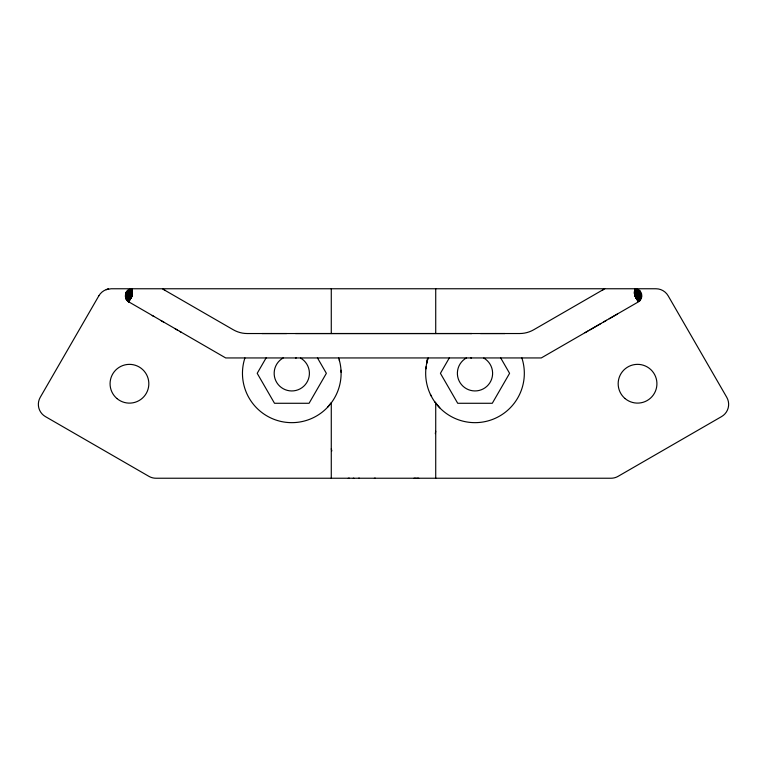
<?xml version="1.0" encoding="UTF-8"?>
<svg xmlns="http://www.w3.org/2000/svg" width="767" height="767" viewBox="0 0 767 767"><rect width="100%" height="100%" fill="white"/><g stroke="black" fill="none" stroke-linecap="round" stroke-linejoin="round"><path stroke-width="1.15" d="M132.049 293.972C129.077 293.061 129.748 297.27 130.457 298.89C122.739 299.216 127.821 296.359 132.221 295.841L131.272 293.723L132.221 290.444L130.352 289.984L127.859 291.393L126.287 293.953L126.44 295.429L129.192 297.145L131.684 296.465L127.389 300.415L128.914 301.575L126.076 296.954L131.512 296.34L126.565 299.264L128.242 301.632L127.696 301.239L126.948 299.868L132.221 295.841L132.221 291.316C126.603 289.83 125.587 298.171 129.172 301.124L126.44 299.801L128.185 301.489L131.608 296.906C131.243 294.662 128.607 291.153 132.221 289.734L131.598 289.514L132.221 295.841L129.172 301.124L126.9 300.367L125.759 298.075L127.159 299.609L129.959 299.763C128.712 297.615 128.377 291.824 132.221 293.435L132.221 295.841C131.684 297.692 126.124 300.261 128.751 301.853L225.709 357.949L541.291 357.94L638.326 301.91A7.047 7.047 0 0 0 634.808 288.766M634.836 289.734L637.866 289.514L634.836 289.207L639.103 291.259L640.924 294.499L635.68 295.765C638.508 295.784 640.119 299.513 638.144 301.565L638.777 301.316C642.487 295.074 631.423 297.059 634.836 290.434L638.039 289.763L639.927 291.239L634.836 295.832L637.885 301.115C643.839 299.044 638.067 296.791 634.836 295.832L635.421 289.073L637.243 289.207L634.836 289.734C639.419 290.501 642.717 298.238 637.099 299.753L636.725 297.193L634.836 295.832C634.386 293.953 637.914 288.958 634.836 288.891C642.027 290.846 641.749 293.819 634.836 295.832L640.09 300.453L638.969 301.46C643.245 296.676 633.59 295.957 635.555 292.265C648.326 289.571 631.394 294.72 636.6 298.881L638.777 301.316L640.455 299.753L635.517 296.225M636.437 295.295C643.734 297.538 639.63 304.7 635.162 296.311L635.92 296.819L636.514 295.698M425.906 368.86L426.136 366.607M131.512 296.34C123.698 296.839 125.798 287.126 132.221 295.841L126.095 294.691L125.999 295.439L131.397 295.669C129.124 294.461 128.712 290.971 130.908 289.485C133.707 300.664 130.476 291.776 125.922 293.186L126.478 291.843C122.998 296.206 139.489 299.437 126.239 297.673M636.505 295.899L641.068 296.014L638.451 294.106L635.21 295.046L637.099 293.445L638.777 293.31L640.924 294.499L640.589 298.229L638.844 300.348L637.54 300.511L637.358 297.644L634.836 295.832L637.185 289.245M132.221 294.614L130.812 294.95L130.726 296.704M427.344 359.004L426.711 363.251L427.708 359.311M435.311 433.623L435.723 431.275M637.54 300.511L637.952 298.075L635.661 295.966L641.001 296.771L638.633 294.557L636.14 294.758M635.364 294.125L638.067 292.428L641.03 293.579L637.607 292.917L634.99 295.017L636.715 289.773L636.591 289.044L635.383 288.833L638.039 289.763L635.699 294.336M126.421 299.504L129.527 300.52C126.507 298.018 127.015 291.009 131.819 291.796L131.828 295.161L128.156 290.664L126.737 291.748L128.52 290.079L131.416 294.47M132.221 292.313L131.54 293.713L131.828 295.161M131.598 294.442L129.681 290.194L128.779 290.242C127.226 292.361 128.703 295.746 131.378 295.88M635.038 293.732L637.224 291.738L640.301 292.15M266.149 357.834L257.204 373.328L274.5 403.279L309.082 403.279L326.368 373.328L317.423 357.834M449.357 357.834L440.421 373.328L457.707 403.279L492.289 403.279L509.585 373.328L500.64 357.834M634.836 294.605L637.655 292.064L640.704 292.85M128.52 290.079C126.584 292.371 128.425 296.129 131.406 296.081L129.757 296.263C126.996 295.841 125.817 291.661 128.233 290.089C126.267 292.122 127.677 295.995 130.563 296.129M126.066 298.833L130.639 296.522M637.885 301.115C639.582 299.197 637.962 296.244 635.68 295.765M129.47 289.878L128.616 292.889L130.572 295.506M635.21 295.046L638.633 289.945L639.927 291.239L637.022 290.914L634.836 292.313C636.783 293.032 638.729 298.162 635.45 296.896M636.6 298.881L636.859 298.536C640.637 297.299 638.269 292.227 635.383 291.249L634.836 291.307C636.984 292.543 640.177 297.395 636.044 297.922L635.354 296.311M327.451 407.402L331.277 402.656L331.277 478.234M634.836 291.307C640.119 287.491 639.573 293.138 635.421 295.218L638.758 295.027L640.838 297.519L636.418 296.292M131.598 290.549L130.611 293.119L131.579 295.314L130.946 293.013L132.221 290.444C126.632 289.6 124.58 297.538 128.549 300.798M131.004 289.916L129.834 292.697L130.812 294.95M128.779 290.242L126.21 293.167L131.464 295.477M635.383 291.249L637.943 290.377L639.831 290.933M635.555 295.372L636.255 294.921M635.872 294.451L638.211 293.675L641.049 295.266L634.836 295.832L640.723 293.761M131.004 297.558L128.894 298.267L126.651 297.51L125.989 296.206L132.221 295.841L126.287 293.953M617.339 314.067L609.209 318.765M602.488 290.089L603.245 289.658M604.732 288.766L533.736 329.752A28.187 28.187 0 0 1 519.643 333.53L247.357 333.54A28.187 28.187 0 0 1 233.264 329.762L162.738 289.044M585.039 332.715L587.953 331.028M590.024 329.839L600.81 323.607M603.725 321.929L606.553 320.29M131.608 296.906L128.693 297.855L125.989 296.206M130.917 297.059L127.725 297.174L125.999 295.439M638.029 300.098C642.89 297.884 640.224 290.444 635.536 289.696M636.361 295.103C641.931 295.276 642.161 301.815 636.217 296.618M129.959 299.763L126.219 298.584L128.751 301.853A7.047 7.047 0 0 1 132.192 288.775M348.266 478.234L349.464 478.234M415.695 478.234L414.017 478.234M470.717 333.54L471.542 333.54L295.477 333.54M480.497 333.549L504.887 333.54M261.988 333.54L286.666 333.549M470.717 357.949L471.542 357.949M295.477 357.959L296.302 357.959M353.29 478.234L353.884 478.234M358.582 478.234L359.464 478.234M374.382 478.234L375.427 478.234M416.692 478.234L418.734 478.234M634.836 288.891L635.507 288.919M127.054 291.124L131.08 294.653M131.828 292.486C127.936 291.671 127.447 297.251 129.46 299.542M634.836 290.434C638.7 291.096 641.768 297.414 637.204 299.14L635.929 297.366M164.32 289.964L165.078 290.396M152.221 315.525L153.899 316.493M161.022 320.606L163.841 322.236M175.144 328.755L177.541 330.146M179.612 331.334L181.29 332.303M128.185 301.489L128.751 301.853M130.63 295.305L129 292.486L130.198 289.619L132.02 295.17M434.534 401.534L439.807 407.891M636.083 296.733L636.859 298.536M430.392 394.391L431.581 396.434M331.277 448.839L331.862 450.929M339.235 359.838L339.493 360.797M341.008 370.202L341.075 372.283M435.723 288.766L435.723 333.53M435.723 402.963L435.723 478.234M331.277 288.766L331.277 333.54M521.867 357.94A49.328 49.328 0 0 1 475.003 422.655A49.328 49.328 0 0 1 428.13 357.949M338.65 357.949A49.328 49.328 0 0 1 291.786 422.655A49.328 49.328 0 0 1 244.922 357.949M300.587 358.074A17.612 17.612 0 0 1 305.228 384.718A17.612 17.612 0 0 1 278.181 384.526A17.612 17.612 0 0 1 283.196 357.949M483.804 358.074A17.612 17.612 0 0 1 488.435 384.718A17.612 17.612 0 0 1 461.398 384.516A17.612 17.612 0 0 1 466.413 357.94M98.847 295.813L40.239 397.335A14.094 14.094 0 0 0 45.397 416.586L148.923 476.355A14.094 14.094 0 0 0 155.969 478.234L611.031 478.234A14.094 14.094 0 0 0 618.077 476.345L721.603 416.567A14.094 14.094 0 0 0 726.761 397.316L668.153 295.803A14.094 14.094 0 0 0 655.948 288.756L111.052 288.766L106.23 289.619L108.607 288.986A14.094 14.094 0 0 0 98.847 295.813M625.086 398.572A19.376 19.376 0 0 0 656.629 387.095A19.376 19.376 0 0 0 630.915 365.523A19.376 19.376 0 0 0 625.086 398.572M116.996 398.591A19.376 19.376 0 0 0 148.539 387.105A19.376 19.376 0 0 0 122.825 365.533A19.376 19.376 0 0 0 116.996 398.591"/></g></svg>
